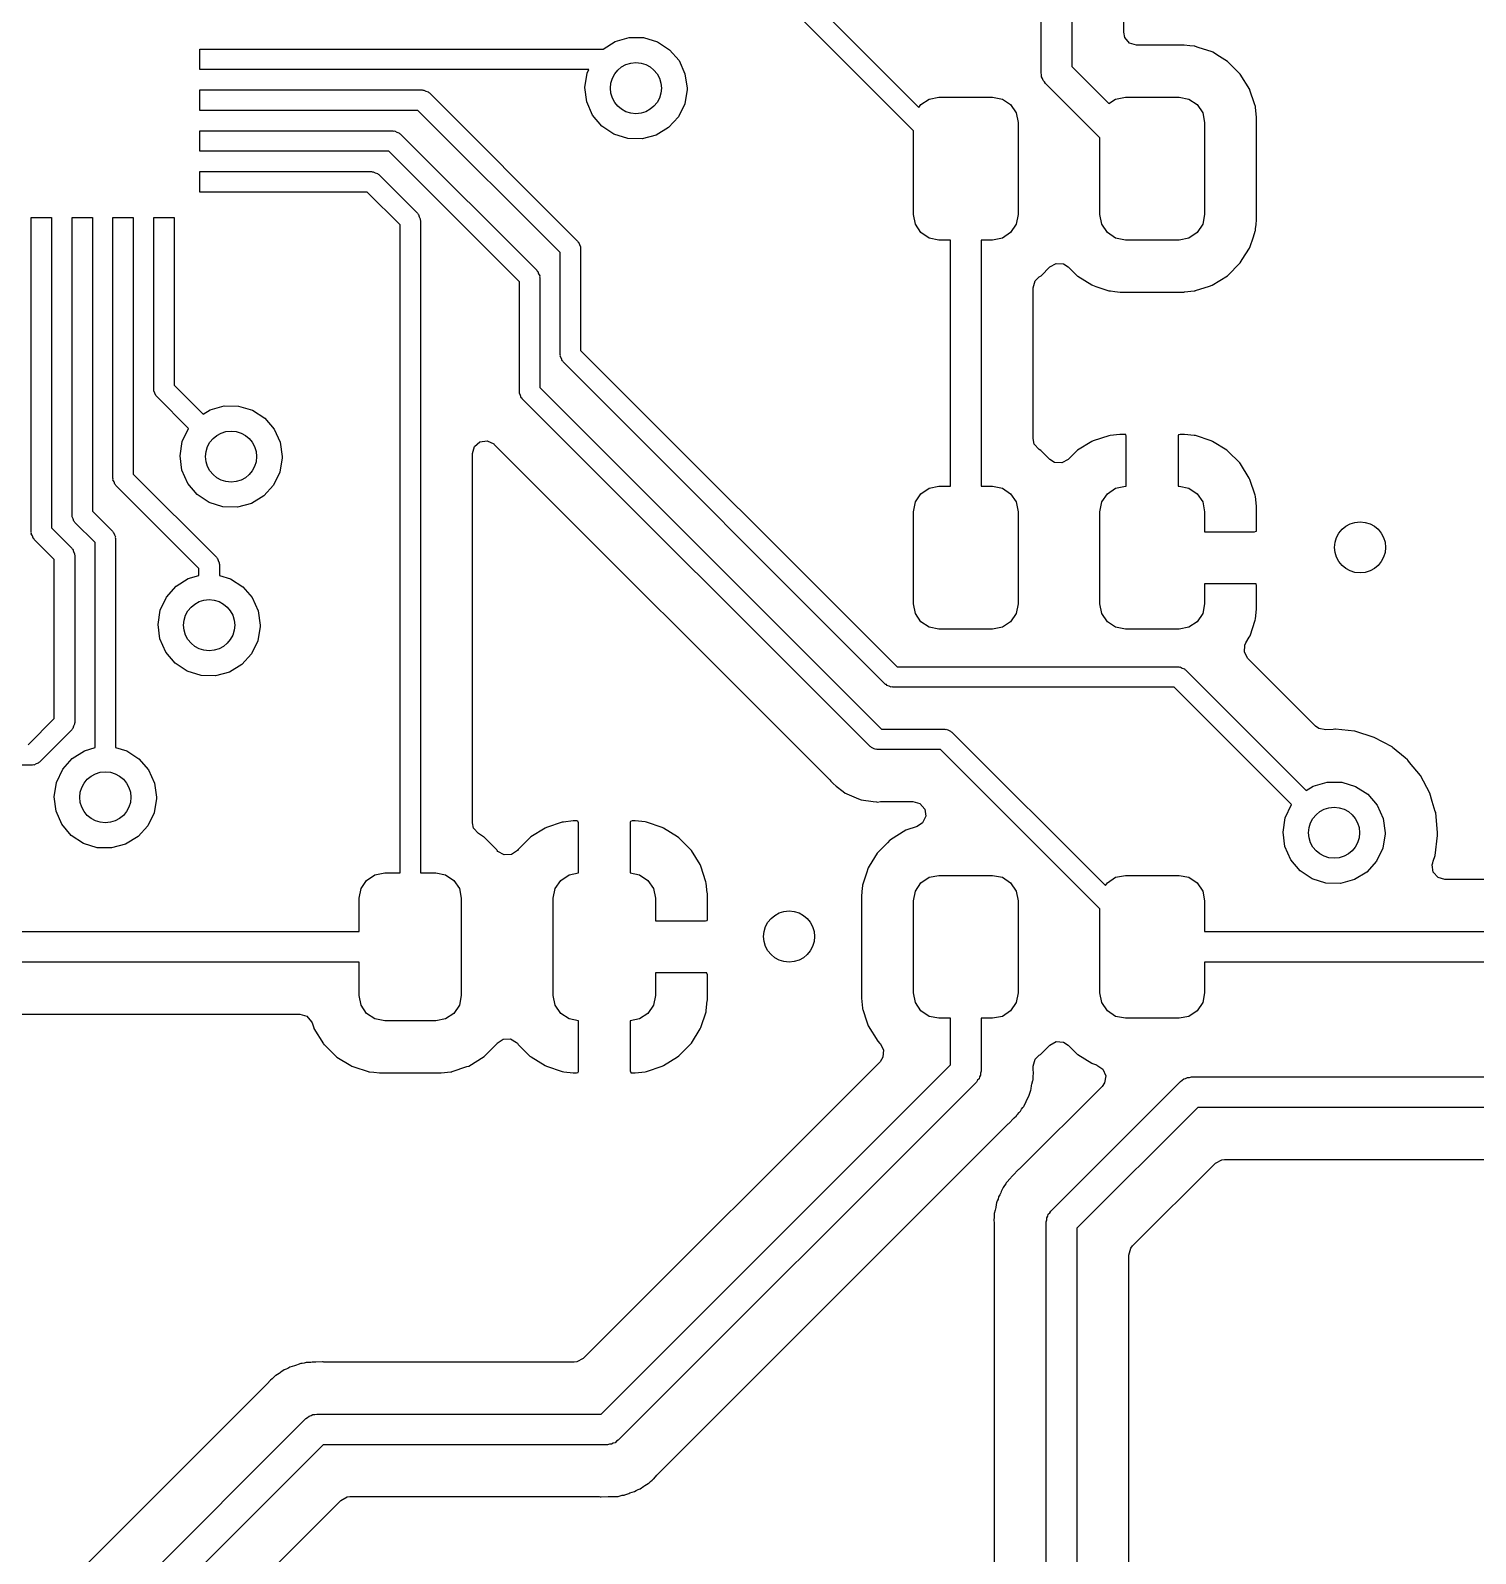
# Model space of a CAD drawing. Extents: x 87 to 209, y -135 to -60.
# Drawn here: x 165.8 to 179.95, y -109.02 to -94.11 of the extents above; entities that cross this region are included whole.
import ezdxf

# ---------------------------------------------------------------- set-up
doc = ezdxf.new("R2010")
doc.units = 0
doc.layers.add('BLACK', color=7, linetype='CONTINUOUS')

msp = doc.modelspace()

# ---------------------------------------------------------------- linework, layer by layer
at = {"layer": 'BLACK', "linetype": 'CONTINUOUS'}
for p, q in [((175.694, -94.5205), (175.694, -90.4038)), ((175.994, -90.4659), (175.994, -94.4584)), ((172.247, -92.607), (174.499, -94.8592)), ((174.445, -95.0873), (172.135, -92.7777)), ((176.503, -94.1239), (176.503, -92.9249)), ((171.408, -94.2884), (171.525, -94.2146)), ((171.525, -94.2146), (171.662, -94.1756)), ((171.662, -94.1756), (171.803, -94.1765)), ((171.803, -94.1765), (171.939, -94.2171)), ((171.939, -94.2171), (172.058, -94.2942)), ((176.514, -94.1762), (176.503, -94.1239)), ((176.561, -94.2299), (176.514, -94.1762)), ((176.629, -94.2499), (176.561, -94.2299)), ((167.46, -94.2884), (171.408, -94.2884)), ((167.46, -94.4884), (167.46, -94.2884)), ((172.058, -94.2942), (172.151, -94.4016)), ((177.095, -94.2499), (176.629, -94.2499)), ((177.15, -94.2555), (177.095, -94.2499)), ((177.193, -94.2599), (177.15, -94.2555)), ((177.199, -94.2606), (177.193, -94.2599)), ((177.193, -94.2599), (177.193, -94.2599)), ((177.206, -94.2628), (177.199, -94.2606)), ((177.233, -94.2719), (177.206, -94.2628)), ((177.206, -94.2628), (177.206, -94.2628)), ((177.367, -94.3163), (177.233, -94.2719)), ((177.374, -94.3201), (177.367, -94.3163)), ((177.441, -94.3614), (177.374, -94.3201)), ((177.374, -94.3201), (177.374, -94.3201)), ((177.518, -94.4091), (177.441, -94.3614)), ((171.268, -94.4884), (167.46, -94.4884)), ((171.229, -94.6649), (171.251, -94.5248)), ((171.251, -94.5248), (171.268, -94.4884)), ((172.151, -94.4016), (172.209, -94.5307)), ((172.209, -94.5307), (172.229, -94.671)), ((175.699, -94.5396), (175.694, -94.5205)), ((175.699, -94.5593), (175.699, -94.5396)), ((175.994, -94.4584), (176.358, -94.8218)), ((177.643, -94.5341), (177.518, -94.4091)), ((177.736, -94.6845), (177.643, -94.5341)), ((167.46, -94.6884), (169.637, -94.6884)), ((167.46, -94.8884), (167.46, -94.6884)), ((169.637, -94.6884), (169.645, -94.6909)), ((169.645, -94.6909), (169.653, -94.6896)), ((169.653, -94.6896), (169.674, -94.7003)), ((171.248, -94.8055), (171.229, -94.6649)), ((172.229, -94.6832), (172.206, -94.823)), ((172.229, -94.671), (172.229, -94.6832)), ((175.709, -94.5764), (175.699, -94.5593)), ((175.714, -94.5955), (175.709, -94.5764)), ((175.728, -94.6095), (175.714, -94.5955)), ((175.738, -94.6266), (175.728, -94.6095)), ((176.27, -95.158), (175.738, -94.6266)), ((177.738, -94.6914), (177.736, -94.6845)), ((169.674, -94.7003), (169.696, -94.7075)), ((169.696, -94.7075), (169.701, -94.714)), ((169.701, -94.714), (169.708, -94.7177)), ((169.708, -94.7177), (171.158, -96.1682)), ((171.305, -94.9352), (171.248, -94.8055)), ((172.206, -94.823), (172.144, -94.9506)), ((174.499, -94.8592), (174.518, -94.8316)), ((174.518, -94.8316), (174.599, -94.7774)), ((174.599, -94.7774), (174.695, -94.7584)), ((174.695, -94.7584), (175.22, -94.7584)), ((175.22, -94.7584), (175.315, -94.7774)), ((175.315, -94.7774), (175.396, -94.8316)), ((175.396, -94.8316), (175.451, -94.9127)), ((176.358, -94.8218), (176.424, -94.7774)), ((176.424, -94.7774), (176.52, -94.7584)), ((176.52, -94.7584), (177.045, -94.7584)), ((177.045, -94.7584), (177.14, -94.7774)), ((177.14, -94.7774), (177.221, -94.8316)), ((177.221, -94.8316), (177.276, -94.9127)), ((177.783, -94.8256), (177.738, -94.6914)), ((177.792, -94.8522), (177.783, -94.8256)), ((169.596, -94.8884), (167.46, -94.8884)), ((170.988, -96.2803), (169.596, -94.8884)), ((171.396, -95.0437), (171.305, -94.9352)), ((172.144, -94.9506), (172.049, -95.0557)), ((175.451, -94.9127), (175.47, -95.0084)), ((177.276, -94.9127), (177.295, -95.0084)), ((177.793, -94.8591), (177.792, -94.8522)), ((177.803, -94.9547), (177.793, -94.8591)), ((177.793, -94.8591), (177.793, -94.8591)), ((177.803, -94.958), (177.803, -94.9547)), ((177.803, -95.9588), (177.803, -94.958)), ((167.46, -95.0884), (169.351, -95.0884)), ((167.46, -95.2884), (167.46, -95.0884)), ((169.351, -95.0884), (169.359, -95.0909)), ((169.359, -95.0909), (169.367, -95.0896)), ((169.367, -95.0896), (169.388, -95.1003)), ((169.388, -95.1003), (169.41, -95.1075)), ((169.41, -95.1075), (169.415, -95.114)), ((169.415, -95.114), (169.422, -95.1177)), ((169.422, -95.1177), (170.759, -96.4545)), ((171.514, -95.1223), (171.396, -95.0437)), ((171.649, -95.1646), (171.514, -95.1223)), ((171.928, -95.1299), (171.791, -95.1672)), ((172.049, -95.0557), (171.928, -95.1299)), ((174.445, -95.9084), (174.445, -95.0873)), ((175.47, -95.0084), (175.47, -95.9084)), ((177.295, -95.0084), (177.295, -95.9084)), ((171.791, -95.1672), (171.649, -95.1646)), ((176.27, -95.9084), (176.27, -95.158)), ((169.31, -95.2884), (167.46, -95.2884)), ((170.588, -96.5666), (169.31, -95.2884)), ((167.46, -95.4884), (169.142, -95.4884)), ((167.46, -95.6884), (167.46, -95.4884)), ((169.142, -95.4884), (169.149, -95.4909)), ((169.149, -95.4909), (169.157, -95.4896)), ((169.157, -95.4896), (169.178, -95.5003)), ((169.178, -95.5003), (169.2, -95.5075)), ((169.2, -95.5075), (169.205, -95.514)), ((169.205, -95.514), (169.212, -95.5177)), ((169.212, -95.5177), (169.59, -95.8957)), ((169.1, -95.6884), (167.46, -95.6884)), ((169.42, -96.0078), (169.1, -95.6884)), ((165.81, -98.7634), (165.81, -95.9384)), ((165.81, -95.9384), (166.01, -95.9384)), ((166.01, -95.9384), (166.01, -98.7624)), ((166.21, -98.8524), (166.21, -95.9384)), ((166.21, -95.9384), (166.41, -95.9384)), ((166.41, -95.9384), (166.41, -98.811)), ((166.61, -98.4904), (166.61, -95.9384)), ((166.61, -95.9384), (166.81, -95.9384)), ((166.81, -95.9384), (166.81, -98.449)), ((167.01, -97.6204), (167.01, -95.9384)), ((167.01, -95.9384), (167.21, -95.9384)), ((167.21, -95.9384), (167.21, -97.579)), ((169.42, -102.353), (169.42, -96.0078)), ((169.59, -95.8957), (169.594, -95.9029)), ((169.594, -95.9029), (169.601, -95.9076)), ((169.601, -95.9076), (169.608, -95.9299)), ((169.608, -95.9299), (169.618, -95.9508)), ((169.618, -95.9508), (169.617, -95.9587)), ((169.617, -95.9587), (169.62, -95.9664)), ((169.62, -95.9664), (169.62, -102.353)), ((174.464, -96.0041), (174.445, -95.9084)), ((174.518, -96.0852), (174.464, -96.0041)), ((175.451, -96.0041), (175.396, -96.0852)), ((175.47, -95.9084), (175.451, -96.0041)), ((176.289, -96.0041), (176.27, -95.9084)), ((176.343, -96.0852), (176.289, -96.0041)), ((177.276, -96.0041), (177.221, -96.0852)), ((177.295, -95.9084), (177.276, -96.0041)), ((177.794, -96.0486), (177.798, -96.0051)), ((177.798, -96.0051), (177.803, -95.9588)), ((171.158, -96.1682), (171.162, -96.1754)), ((171.162, -96.1754), (171.168, -96.1801)), ((171.168, -96.1801), (171.176, -96.2024)), ((174.599, -96.1394), (174.518, -96.0852)), ((174.695, -96.1584), (174.599, -96.1394)), ((174.807, -96.1584), (174.695, -96.1584)), ((174.807, -98.5684), (174.807, -96.1584)), ((175.22, -96.1584), (175.107, -96.1584)), ((175.107, -96.1584), (175.107, -98.5684)), ((175.315, -96.1394), (175.22, -96.1584)), ((175.396, -96.0852), (175.315, -96.1394)), ((176.424, -96.1394), (176.343, -96.0852)), ((176.52, -96.1584), (176.424, -96.1394)), ((177.045, -96.1584), (176.52, -96.1584)), ((177.14, -96.1394), (177.045, -96.1584)), ((177.221, -96.0852), (177.14, -96.1394)), ((177.737, -96.2311), (177.772, -96.1259)), ((177.772, -96.1259), (177.79, -96.0698)), ((177.79, -96.0698), (177.792, -96.0633)), ((177.79, -96.0698), (177.79, -96.0698)), ((177.792, -96.0633), (177.794, -96.0486)), ((170.988, -97.2803), (170.988, -96.2803)), ((171.176, -96.2024), (171.186, -96.2233)), ((171.186, -96.2233), (171.185, -96.2312)), ((171.185, -96.2312), (171.188, -96.2389)), ((171.188, -96.2389), (171.188, -97.2389)), ((177.663, -96.3499), (177.733, -96.2374)), ((177.733, -96.2374), (177.737, -96.2311)), ((177.733, -96.2374), (177.733, -96.2374)), ((170.759, -96.4545), (170.762, -96.4617)), ((170.762, -96.4617), (170.769, -96.4664)), ((170.769, -96.4664), (170.776, -96.4887)), ((175.694, -96.5069), (175.78, -96.4203)), ((175.78, -96.4203), (175.843, -96.3862)), ((175.843, -96.3862), (175.913, -96.3912)), ((175.913, -96.3912), (175.959, -96.4201)), ((175.959, -96.4201), (176.046, -96.5077)), ((177.519, -96.5069), (177.644, -96.3817)), ((177.644, -96.3817), (177.663, -96.3499)), ((170.588, -97.6428), (170.588, -96.5666)), ((170.776, -96.4887), (170.787, -96.5096)), ((170.787, -96.5096), (170.786, -96.5175)), ((170.786, -96.5175), (170.788, -96.5252)), ((170.788, -96.5252), (170.788, -97.6014)), ((175.616, -96.6256), (175.636, -96.5574)), ((175.616, -98.1011), (175.616, -96.6256)), ((175.636, -96.5574), (175.675, -96.5184)), ((175.675, -96.5184), (175.688, -96.5107)), ((175.688, -96.5107), (175.694, -96.5069)), ((175.688, -96.5107), (175.688, -96.5107)), ((176.046, -96.5077), (176.053, -96.5115)), ((176.053, -96.5115), (176.053, -96.5115)), ((176.053, -96.5115), (176.191, -96.5966)), ((176.191, -96.5966), (176.197, -96.6005)), ((176.197, -96.6005), (176.231, -96.6119)), ((176.231, -96.6119), (176.358, -96.654)), ((177.207, -96.6537), (177.343, -96.6083)), ((177.343, -96.6083), (177.369, -96.5999)), ((177.369, -96.5999), (177.519, -96.5069)), ((176.358, -96.654), (176.358, -96.654)), ((176.358, -96.654), (176.365, -96.6562)), ((176.365, -96.6562), (176.372, -96.6569)), ((176.372, -96.6569), (176.372, -96.6569)), ((176.372, -96.6569), (176.415, -96.6613)), ((176.415, -96.6613), (176.469, -96.6669)), ((176.469, -96.6669), (177.095, -96.6669)), ((177.095, -96.6669), (177.098, -96.6666)), ((177.098, -96.6666), (177.194, -96.6566)), ((177.098, -96.6666), (177.098, -96.6666)), ((177.194, -96.6566), (177.201, -96.6559)), ((177.194, -96.6566), (177.194, -96.6566)), ((177.201, -96.6559), (177.207, -96.6537)), ((177.207, -96.6537), (177.207, -96.6537)), ((170.99, -97.288), (170.988, -97.2803)), ((170.989, -97.296), (170.99, -97.288)), ((170.999, -97.3168), (170.989, -97.296)), ((171.007, -97.3391), (170.999, -97.3168)), ((171.013, -97.3438), (171.007, -97.3391)), ((171.017, -97.351), (171.013, -97.3438)), ((174.173, -100.508), (171.017, -97.351)), ((171.188, -97.2389), (174.285, -100.337)), ((167.012, -97.6281), (167.01, -97.6204)), ((167.011, -97.636), (167.012, -97.6281)), ((167.021, -97.6569), (167.011, -97.636)), ((167.029, -97.6792), (167.021, -97.6569)), ((167.21, -97.579), (167.495, -97.8643)), ((170.59, -97.6505), (170.588, -97.6428)), ((170.589, -97.6584), (170.59, -97.6505)), ((170.6, -97.6793), (170.589, -97.6584)), ((170.788, -97.6014), (174.133, -100.946)), ((167.035, -97.6839), (167.029, -97.6792)), ((167.039, -97.6911), (167.035, -97.6839)), ((167.35, -98.0022), (167.039, -97.6911)), ((167.495, -97.8643), (167.563, -97.8214)), ((167.563, -97.8214), (167.699, -97.7824)), ((167.699, -97.7824), (167.841, -97.7833)), ((167.841, -97.7833), (167.977, -97.8239)), ((170.607, -97.7016), (170.6, -97.6793)), ((170.614, -97.7063), (170.607, -97.7016)), ((170.617, -97.7135), (170.614, -97.7063)), ((174.021, -101.117), (170.617, -97.7135)), ((167.977, -97.8239), (168.096, -97.901)), ((168.096, -97.901), (168.188, -98.0084)), ((167.289, -98.1316), (167.349, -98.0033)), ((167.349, -98.0033), (167.35, -98.0022)), ((168.188, -98.0084), (168.247, -98.1375)), ((175.628, -98.1556), (175.616, -98.1011)), ((176.357, -98.0735), (176.203, -98.125)), ((176.37, -98.0707), (176.357, -98.0735)), ((176.466, -98.0607), (176.37, -98.0707)), ((176.473, -98.0604), (176.466, -98.0607)), ((176.515, -98.0604), (176.473, -98.0604)), ((176.522, -98.0621), (176.515, -98.0604)), ((176.524, -98.0633), (176.522, -98.0621)), ((176.528, -98.0785), (176.524, -98.0633)), ((176.528, -98.5684), (176.528, -98.0785)), ((177.038, -98.0663), (177.036, -98.0739)), ((177.036, -98.0739), (177.036, -98.5684)), ((177.039, -98.0649), (177.038, -98.0663)), ((177.054, -98.0604), (177.039, -98.0649)), ((177.092, -98.0604), (177.054, -98.0604)), ((177.098, -98.0607), (177.092, -98.0604)), ((177.193, -98.0704), (177.098, -98.0607)), ((177.206, -98.0733), (177.193, -98.0704)), ((177.36, -98.1244), (177.206, -98.0733)), ((167.267, -98.2717), (167.289, -98.1316)), ((168.247, -98.1375), (168.267, -98.2778)), ((170.128, -98.2476), (170.148, -98.1795)), ((170.128, -101.863), (170.128, -98.2476)), ((170.148, -98.1795), (170.202, -98.133)), ((170.202, -98.133), (170.272, -98.1229)), ((170.272, -98.1229), (170.337, -98.1524)), ((170.337, -98.1524), (170.343, -98.1585)), ((170.343, -98.1585), (173.627, -101.443)), ((175.675, -98.2084), (175.628, -98.1556)), ((175.693, -98.2191), (175.675, -98.2084)), ((175.698, -98.2243), (175.693, -98.2191)), ((175.781, -98.307), (175.698, -98.2243)), ((175.698, -98.2243), (175.698, -98.2243)), ((176.04, -98.2255), (175.959, -98.3069)), ((176.052, -98.2165), (176.04, -98.2255)), ((176.19, -98.1312), (176.052, -98.2165)), ((176.203, -98.125), (176.19, -98.1312)), ((177.373, -98.1306), (177.36, -98.1244)), ((177.511, -98.2156), (177.373, -98.1306)), ((177.523, -98.2247), (177.511, -98.2156)), ((177.638, -98.3392), (177.523, -98.2247)), ((167.285, -98.4123), (167.267, -98.2717)), ((167.343, -98.542), (167.285, -98.4123)), ((168.267, -98.29), (168.243, -98.4298)), ((168.267, -98.2778), (168.267, -98.29)), ((175.826, -98.3359), (175.781, -98.307)), ((175.897, -98.3409), (175.826, -98.3359)), ((175.959, -98.3069), (175.897, -98.3409)), ((177.647, -98.3506), (177.638, -98.3392)), ((177.732, -98.4884), (177.647, -98.3506)), ((166.612, -98.4981), (166.61, -98.4904)), ((166.611, -98.506), (166.612, -98.4981)), ((166.621, -98.5269), (166.611, -98.506)), ((166.629, -98.5492), (166.621, -98.5269)), ((166.635, -98.5539), (166.629, -98.5492)), ((166.639, -98.5611), (166.635, -98.5539)), ((167.452, -99.3747), (166.639, -98.5611)), ((166.81, -98.449), (167.623, -99.2626)), ((167.434, -98.6505), (167.343, -98.542)), ((168.182, -98.5574), (168.086, -98.6625)), ((168.243, -98.4298), (168.182, -98.5574)), ((177.738, -98.5016), (177.732, -98.4884)), ((177.789, -98.6558), (177.738, -98.5016)), ((167.552, -98.7291), (167.434, -98.6505)), ((168.086, -98.6625), (167.966, -98.7367)), ((174.464, -98.7227), (174.518, -98.6416)), ((174.518, -98.6416), (174.599, -98.5874)), ((174.599, -98.5874), (174.695, -98.5684)), ((174.695, -98.5684), (174.807, -98.5684)), ((175.107, -98.5684), (175.22, -98.5684)), ((175.22, -98.5684), (175.315, -98.5874)), ((175.315, -98.5874), (175.396, -98.6416)), ((175.396, -98.6416), (175.451, -98.7227)), ((176.289, -98.7227), (176.343, -98.6416)), ((176.343, -98.6416), (176.424, -98.5874)), ((176.424, -98.5874), (176.52, -98.5684)), ((176.52, -98.5684), (176.528, -98.5684)), ((177.036, -98.5684), (177.045, -98.5684)), ((177.045, -98.5684), (177.14, -98.5874)), ((177.14, -98.5874), (177.221, -98.6416)), ((177.221, -98.6416), (177.276, -98.7227)), ((177.792, -98.6692), (177.789, -98.6558)), ((177.802, -98.7648), (177.792, -98.6692)), ((165.81, -98.7649), (165.81, -98.7634)), ((165.81, -99.0179), (165.81, -98.7649)), ((166.01, -98.7624), (166.01, -98.7639)), ((166.01, -98.7639), (166.01, -98.9765)), ((166.212, -98.8601), (166.21, -98.8524)), ((166.211, -98.868), (166.212, -98.8601)), ((166.41, -98.811), (166.607, -99.0086)), ((167.687, -98.7714), (167.552, -98.7291)), ((167.829, -98.774), (167.687, -98.7714)), ((167.966, -98.7367), (167.829, -98.774)), ((174.445, -98.8184), (174.464, -98.7227)), ((174.445, -99.7184), (174.445, -98.8184)), ((175.451, -98.7227), (175.47, -98.8184)), ((175.47, -98.8184), (175.47, -99.7184)), ((176.27, -98.8184), (176.289, -98.7227)), ((176.27, -99.7184), (176.27, -98.8184)), ((177.276, -98.7227), (177.295, -98.8184)), ((177.295, -98.8184), (177.295, -99.0144)), ((177.803, -98.7713), (177.802, -98.7648)), ((177.803, -99.0009), (177.803, -98.7713)), ((166.01, -98.9765), (166.208, -99.1741)), ((166.221, -98.8889), (166.211, -98.868)), ((166.229, -98.9112), (166.221, -98.8889)), ((166.235, -98.9159), (166.229, -98.9112)), ((166.239, -98.9231), (166.235, -98.9159)), ((166.436, -99.1207), (166.239, -98.9231)), ((166.607, -99.0086), (166.611, -99.0158)), ((177.295, -99.0144), (177.784, -99.0144)), ((177.784, -99.0144), (177.8, -99.0099)), ((177.8, -99.0099), (177.801, -99.0085)), ((177.801, -99.0085), (177.803, -99.0009)), ((165.813, -99.0256), (165.81, -99.0179)), ((165.811, -99.0335), (165.813, -99.0256)), ((165.822, -99.0544), (165.811, -99.0335)), ((165.829, -99.0767), (165.822, -99.0544)), ((165.836, -99.0814), (165.829, -99.0767)), ((165.839, -99.0886), (165.836, -99.0814)), ((166.037, -99.2862), (165.839, -99.0886)), ((166.436, -101.128), (166.436, -99.1207)), ((166.611, -99.0158), (166.617, -99.0205)), ((166.617, -99.0205), (166.625, -99.0428)), ((166.625, -99.0428), (166.635, -99.0637)), ((166.635, -99.0637), (166.634, -99.0716)), ((166.634, -99.0716), (166.636, -99.0793)), ((166.636, -99.0793), (166.636, -101.127)), ((166.037, -100.842), (166.037, -99.2862)), ((166.208, -99.1741), (166.211, -99.1813)), ((166.211, -99.1813), (166.218, -99.186)), ((166.218, -99.186), (166.225, -99.2083)), ((166.225, -99.2083), (166.236, -99.2291)), ((166.236, -99.2291), (166.234, -99.2371)), ((166.234, -99.2371), (166.237, -99.2448)), ((166.237, -99.2448), (166.237, -100.883)), ((167.623, -99.2626), (167.627, -99.2698)), ((167.627, -99.2698), (167.633, -99.2745)), ((167.633, -99.2745), (167.641, -99.2968)), ((167.641, -99.2968), (167.651, -99.3177)), ((167.348, -99.4724), (167.452, -99.4426)), ((167.452, -99.4426), (167.452, -99.3747)), ((167.651, -99.3177), (167.65, -99.3256)), ((167.65, -99.3256), (167.653, -99.3333)), ((167.653, -99.3333), (167.653, -99.4421)), ((167.653, -99.4421), (167.762, -99.4749)), ((167.135, -99.6543), (167.228, -99.548)), ((167.228, -99.548), (167.348, -99.4724)), ((167.762, -99.4749), (167.881, -99.552)), ((167.881, -99.552), (167.974, -99.6594)), ((177.789, -99.5224), (177.295, -99.5224)), ((177.295, -99.5224), (177.295, -99.7184)), ((177.797, -99.5241), (177.789, -99.5224)), ((177.798, -99.5253), (177.797, -99.5241)), ((177.803, -99.5405), (177.798, -99.5253)), ((177.803, -99.7655), (177.803, -99.5405)), ((167.074, -99.7826), (167.135, -99.6543)), ((167.974, -99.6594), (168.032, -99.7885)), ((174.464, -99.8141), (174.445, -99.7184)), ((175.47, -99.7184), (175.451, -99.8141)), ((176.289, -99.8141), (176.27, -99.7184)), ((177.295, -99.7184), (177.276, -99.8141)), ((167.053, -99.9227), (167.074, -99.7826)), ((168.032, -99.7885), (168.052, -99.9288)), ((174.518, -99.8952), (174.464, -99.8141)), ((174.599, -99.9494), (174.518, -99.8952)), ((175.396, -99.8952), (175.315, -99.9494)), ((175.451, -99.8141), (175.396, -99.8952)), ((176.343, -99.8952), (176.289, -99.8141)), ((176.424, -99.9494), (176.343, -99.8952)), ((177.221, -99.8952), (177.14, -99.9494)), ((177.276, -99.8141), (177.221, -99.8952)), ((177.739, -100.034), (177.79, -99.8797)), ((177.79, -99.8797), (177.793, -99.8663)), ((177.793, -99.8663), (177.802, -99.772)), ((177.802, -99.772), (177.803, -99.7655)), ((167.071, -100.063), (167.053, -99.9227)), ((168.052, -99.941), (168.029, -100.081)), ((168.052, -99.9288), (168.052, -99.941)), ((174.695, -99.9684), (174.599, -99.9494)), ((175.22, -99.9684), (174.695, -99.9684)), ((175.315, -99.9494), (175.22, -99.9684)), ((176.52, -99.9684), (176.424, -99.9494)), ((177.045, -99.9684), (176.52, -99.9684)), ((177.14, -99.9494), (177.045, -99.9684)), ((177.699, -100.101), (177.732, -100.047)), ((177.732, -100.047), (177.739, -100.034)), ((167.128, -100.193), (167.071, -100.063)), ((167.219, -100.302), (167.128, -100.193)), ((168.029, -100.081), (167.967, -100.208)), ((177.684, -100.194), (177.689, -100.123)), ((177.718, -100.256), (177.684, -100.194)), ((177.689, -100.123), (177.699, -100.101)), ((167.337, -100.38), (167.219, -100.302)), ((167.872, -100.313), (167.751, -100.388)), ((167.967, -100.208), (167.872, -100.313)), ((174.285, -100.337), (177.038, -100.337)), ((177.038, -100.337), (177.046, -100.339)), ((177.046, -100.339), (177.054, -100.338)), ((177.054, -100.338), (177.075, -100.349)), ((177.075, -100.349), (177.097, -100.356)), ((177.097, -100.356), (177.102, -100.362)), ((178.381, -100.919), (177.718, -100.256)), ((167.473, -100.422), (167.337, -100.38)), ((167.614, -100.425), (167.473, -100.422)), ((167.751, -100.388), (167.614, -100.425)), ((177.102, -100.362), (177.109, -100.366)), ((177.109, -100.366), (178.29, -101.547)), ((174.18, -100.511), (174.173, -100.508)), ((174.185, -100.518), (174.18, -100.511)), ((174.207, -100.525), (174.185, -100.518)), ((174.228, -100.536), (174.207, -100.525)), ((174.236, -100.534), (174.228, -100.536)), ((174.244, -100.537), (174.236, -100.534)), ((176.997, -100.537), (174.244, -100.537)), ((178.145, -101.685), (176.997, -100.537)), ((165.78, -101.099), (166.037, -100.842)), ((166.211, -100.946), (166.208, -100.954)), ((166.218, -100.942), (166.211, -100.946)), ((166.225, -100.919), (166.218, -100.942)), ((166.236, -100.899), (166.225, -100.919)), ((166.237, -100.883), (166.234, -100.891)), ((166.234, -100.891), (166.236, -100.899)), ((174.133, -100.946), (174.75, -100.946)), ((174.75, -100.946), (174.758, -100.949)), ((174.758, -100.949), (174.766, -100.948)), ((174.766, -100.948), (174.787, -100.958)), ((178.412, -100.942), (178.381, -100.919)), ((178.481, -100.955), (178.412, -100.942)), ((178.554, -100.949), (178.481, -100.955)), ((178.569, -100.947), (178.554, -100.949)), ((178.575, -100.948), (178.569, -100.947)), ((178.76, -100.967), (178.575, -100.948)), ((178.575, -100.948), (178.575, -100.948)), ((166.208, -100.954), (165.892, -101.27)), ((174.787, -100.958), (174.809, -100.965)), ((174.809, -100.965), (174.814, -100.972)), ((174.814, -100.972), (174.821, -100.976)), ((174.821, -100.976), (176.324, -102.479)), ((178.766, -100.968), (178.76, -100.967)), ((178.76, -100.967), (178.76, -100.967)), ((178.955, -101.027), (178.766, -100.968)), ((179.129, -101.121), (178.955, -101.027)), ((166.119, -101.34), (166.212, -101.233)), ((166.212, -101.233), (166.332, -101.158)), ((166.332, -101.158), (166.436, -101.128)), ((166.636, -101.127), (166.746, -101.16)), ((166.746, -101.16), (166.865, -101.237)), ((166.865, -101.237), (166.958, -101.345)), ((174.028, -101.121), (174.021, -101.117)), ((174.033, -101.127), (174.028, -101.121)), ((174.055, -101.135), (174.033, -101.127)), ((174.076, -101.145), (174.055, -101.135)), ((174.084, -101.144), (174.076, -101.145)), ((174.092, -101.146), (174.084, -101.144)), ((174.709, -101.146), (174.092, -101.146)), ((176.27, -102.707), (174.709, -101.146)), ((179.133, -101.125), (179.129, -101.121)), ((179.258, -101.228), (179.133, -101.125)), ((179.133, -101.125), (179.133, -101.125)), ((179.281, -101.247), (179.258, -101.228)), ((179.285, -101.252), (179.281, -101.247)), ((165.821, -101.299), (164.823, -101.299)), ((165.829, -101.296), (165.821, -101.299)), ((165.837, -101.298), (165.829, -101.296)), ((165.858, -101.287), (165.837, -101.298)), ((165.88, -101.28), (165.858, -101.287)), ((165.885, -101.273), (165.88, -101.28)), ((165.892, -101.27), (165.885, -101.273)), ((166.058, -101.468), (166.119, -101.34)), ((166.958, -101.345), (167.016, -101.474)), ((179.301, -101.272), (179.285, -101.252)), ((179.285, -101.252), (179.285, -101.252)), ((179.406, -101.4), (179.301, -101.272)), ((179.499, -101.575), (179.406, -101.4)), ((166.037, -101.608), (166.058, -101.468)), ((167.016, -101.474), (167.036, -101.614)), ((173.627, -101.443), (173.638, -101.455)), ((173.638, -101.455), (173.658, -101.48)), ((173.658, -101.48), (173.69, -101.505)), ((173.69, -101.505), (173.69, -101.505)), ((173.69, -101.505), (173.757, -101.557)), ((178.29, -101.547), (178.358, -101.504)), ((178.358, -101.504), (178.494, -101.465)), ((178.494, -101.465), (178.636, -101.466)), ((178.636, -101.466), (178.772, -101.507)), ((178.772, -101.507), (178.891, -101.584)), ((166.055, -101.749), (166.037, -101.608)), ((167.036, -101.626), (167.013, -101.766)), ((167.036, -101.614), (167.036, -101.626)), ((173.757, -101.557), (173.777, -101.572)), ((173.777, -101.572), (173.785, -101.578)), ((173.785, -101.578), (173.792, -101.581)), ((173.792, -101.581), (173.792, -101.581)), ((173.792, -101.581), (173.907, -101.628)), ((173.907, -101.628), (173.933, -101.639)), ((173.933, -101.639), (174.052, -101.655)), ((174.052, -101.655), (174.052, -101.655)), ((174.052, -101.655), (174.052, -101.655)), ((174.052, -101.655), (174.083, -101.659)), ((174.083, -101.659), (174.092, -101.66)), ((174.092, -101.66), (174.123, -101.656)), ((174.123, -101.656), (174.14, -101.655)), ((174.14, -101.655), (174.44, -101.655)), ((174.44, -101.655), (174.508, -101.675)), ((174.508, -101.675), (174.555, -101.729)), ((178.084, -101.815), (178.144, -101.686)), ((178.144, -101.686), (178.145, -101.685)), ((178.891, -101.584), (178.983, -101.691)), ((178.983, -101.691), (179.042, -101.82)), ((179.523, -101.656), (179.499, -101.575)), ((179.552, -101.752), (179.523, -101.656)), ((166.112, -101.878), (166.055, -101.749)), ((167.013, -101.766), (166.951, -101.894)), ((171.116, -101.846), (171.02, -101.856)), ((171.123, -101.845), (171.116, -101.846)), ((171.152, -101.845), (171.123, -101.845)), ((171.16, -101.847), (171.152, -101.845)), ((171.161, -101.848), (171.16, -101.847)), ((171.692, -101.845), (171.676, -101.85)), ((171.717, -101.845), (171.692, -101.845)), ((171.723, -101.846), (171.717, -101.845)), ((171.818, -101.855), (171.723, -101.846)), ((174.565, -101.799), (174.535, -101.863)), ((174.555, -101.729), (174.565, -101.799)), ((178.062, -101.955), (178.084, -101.815)), ((179.042, -101.82), (179.062, -101.961)), ((179.556, -101.764), (179.552, -101.752)), ((179.575, -101.961), (179.556, -101.764)), ((166.203, -101.987), (166.112, -101.878)), ((166.321, -102.065), (166.203, -101.987)), ((166.951, -101.894), (166.856, -101.999)), ((170.14, -101.917), (170.128, -101.863)), ((170.188, -101.97), (170.14, -101.917)), ((170.237, -102), (170.188, -101.97)), ((170.84, -101.916), (170.702, -102.001)), ((170.853, -101.91), (170.84, -101.916)), ((171.007, -101.859), (170.853, -101.91)), ((171.02, -101.856), (171.007, -101.859)), ((171.166, -101.864), (171.161, -101.848)), ((171.166, -102.354), (171.166, -101.864)), ((171.675, -101.851), (171.674, -101.859)), ((171.674, -101.859), (171.674, -102.354)), ((171.676, -101.85), (171.675, -101.851)), ((171.831, -101.858), (171.818, -101.855)), ((171.985, -101.909), (171.831, -101.858)), ((171.998, -101.916), (171.985, -101.909)), ((172.136, -102.001), (171.998, -101.916)), ((174.371, -101.937), (174.22, -102.03)), ((174.48, -101.9), (174.371, -101.937)), ((174.535, -101.863), (174.48, -101.9)), ((178.08, -102.095), (178.062, -101.955)), ((179.062, -101.973), (179.038, -102.113)), ((179.062, -101.961), (179.062, -101.973)), ((179.55, -102.185), (179.575, -101.989)), ((179.575, -101.989), (179.575, -101.961)), ((166.457, -102.108), (166.321, -102.065)), ((166.598, -102.11), (166.457, -102.108)), ((166.735, -102.073), (166.598, -102.11)), ((166.856, -101.999), (166.735, -102.073)), ((170.243, -102.004), (170.237, -102)), ((170.237, -102), (170.237, -102)), ((170.368, -102.129), (170.243, -102.004)), ((170.372, -102.135), (170.368, -102.129)), ((170.379, -102.143), (170.372, -102.135)), ((170.44, -102.178), (170.379, -102.143)), ((170.569, -102.134), (170.511, -102.175)), ((170.576, -102.125), (170.569, -102.134)), ((170.69, -102.01), (170.576, -102.125)), ((170.702, -102.001), (170.69, -102.01)), ((172.148, -102.01), (172.136, -102.001)), ((172.263, -102.124), (172.148, -102.01)), ((172.272, -102.136), (172.263, -102.124)), ((172.357, -102.273), (172.272, -102.136)), ((174.191, -102.059), (174.095, -102.155)), ((174.215, -102.035), (174.191, -102.059)), ((174.22, -102.03), (174.215, -102.035)), ((178.138, -102.225), (178.08, -102.095)), ((179.038, -102.113), (178.977, -102.24)), ((170.511, -102.175), (170.44, -102.178)), ((172.363, -102.287), (172.357, -102.273)), ((172.414, -102.441), (172.363, -102.287)), ((174.013, -102.288), (174.002, -102.306)), ((174.091, -102.161), (174.013, -102.288)), ((174.095, -102.155), (174.091, -102.161)), ((174.091, -102.161), (174.091, -102.161)), ((178.229, -102.334), (178.138, -102.225)), ((178.977, -102.24), (178.881, -102.346)), ((179.522, -102.276), (179.527, -102.254)), ((179.532, -102.346), (179.522, -102.276)), ((179.527, -102.254), (179.532, -102.24)), ((179.532, -102.24), (179.55, -102.185)), ((169.039, -102.508), (169.093, -102.427)), ((169.093, -102.427), (169.174, -102.372)), ((169.174, -102.372), (169.27, -102.353)), ((169.27, -102.353), (169.42, -102.353)), ((169.62, -102.353), (169.77, -102.353)), ((169.77, -102.353), (169.865, -102.372)), ((169.865, -102.372), (169.946, -102.427)), ((169.946, -102.427), (170.001, -102.508)), ((170.939, -102.508), (170.993, -102.427)), ((170.993, -102.427), (171.074, -102.372)), ((171.074, -102.372), (171.166, -102.354)), ((171.674, -102.354), (171.765, -102.372)), ((171.765, -102.372), (171.846, -102.427)), ((171.846, -102.427), (171.901, -102.508)), ((172.417, -102.454), (172.414, -102.441)), ((173.986, -102.356), (173.952, -102.456)), ((174.002, -102.306), (173.986, -102.356)), ((174.518, -102.452), (174.599, -102.397)), ((174.599, -102.397), (174.695, -102.378)), ((174.695, -102.378), (175.22, -102.378)), ((175.22, -102.378), (175.315, -102.397)), ((175.315, -102.397), (175.396, -102.452)), ((176.343, -102.452), (176.424, -102.397)), ((176.424, -102.397), (176.52, -102.378)), ((176.52, -102.378), (177.045, -102.378)), ((177.045, -102.378), (177.14, -102.397)), ((177.14, -102.397), (177.221, -102.452)), ((178.347, -102.412), (178.229, -102.334)), ((178.482, -102.454), (178.347, -102.412)), ((178.761, -102.42), (178.624, -102.457)), ((178.881, -102.346), (178.761, -102.42)), ((179.579, -102.4), (179.532, -102.346)), ((179.647, -102.42), (179.579, -102.4)), ((180.224, -102.42), (179.647, -102.42)), ((169.02, -102.603), (169.039, -102.508)), ((170.001, -102.508), (170.02, -102.603)), ((170.92, -102.603), (170.939, -102.508)), ((171.901, -102.508), (171.92, -102.603)), ((172.427, -102.55), (172.417, -102.454)), ((172.428, -102.556), (172.427, -102.55)), ((172.428, -102.811), (172.428, -102.556)), ((173.944, -102.504), (173.936, -102.578)), ((173.936, -102.578), (173.936, -103.579)), ((173.946, -102.48), (173.944, -102.504)), ((173.947, -102.474), (173.946, -102.48)), ((173.946, -102.48), (173.946, -102.48)), ((173.952, -102.456), (173.947, -102.474)), ((174.445, -102.628), (174.464, -102.533)), ((174.464, -102.533), (174.518, -102.452)), ((175.396, -102.452), (175.451, -102.533)), ((175.451, -102.533), (175.47, -102.628)), ((176.324, -102.479), (176.343, -102.452)), ((177.221, -102.452), (177.276, -102.533)), ((177.276, -102.533), (177.295, -102.628)), ((178.624, -102.457), (178.482, -102.454)), ((169.02, -102.928), (169.02, -102.603)), ((170.02, -102.603), (170.02, -103.553)), ((170.92, -103.553), (170.92, -102.603)), ((171.92, -102.603), (171.92, -102.824)), ((174.445, -103.528), (174.445, -102.628)), ((175.47, -102.628), (175.47, -103.528)), ((176.27, -103.528), (176.27, -102.707)), ((177.295, -102.628), (177.295, -102.928)), ((171.92, -102.824), (172.409, -102.824)), ((172.409, -102.824), (172.425, -102.82)), ((172.425, -102.82), (172.426, -102.819)), ((172.426, -102.819), (172.428, -102.811)), ((164.187, -102.928), (169.02, -102.928)), ((177.295, -102.928), (180.795, -102.928)), ((169.02, -103.228), (164.249, -103.228)), ((169.02, -103.553), (169.02, -103.228)), ((172.414, -103.332), (171.92, -103.332)), ((171.92, -103.332), (171.92, -103.553)), ((172.422, -103.334), (172.414, -103.332)), ((172.423, -103.335), (172.422, -103.334)), ((172.428, -103.351), (172.423, -103.335)), ((180.795, -103.228), (177.295, -103.228)), ((177.295, -103.228), (177.295, -103.528)), ((172.428, -103.601), (172.428, -103.351)), ((169.039, -103.649), (169.02, -103.553)), ((170.02, -103.553), (170.001, -103.649)), ((170.939, -103.649), (170.92, -103.553)), ((171.92, -103.553), (171.901, -103.649)), ((172.418, -103.701), (172.427, -103.607)), ((172.427, -103.607), (172.428, -103.601)), ((173.936, -103.579), (173.936, -103.582)), ((173.936, -103.582), (173.936, -103.582)), ((173.936, -103.582), (173.946, -103.678)), ((174.464, -103.624), (174.445, -103.528)), ((174.518, -103.705), (174.464, -103.624)), ((175.451, -103.624), (175.396, -103.705)), ((175.47, -103.528), (175.451, -103.624)), ((176.289, -103.624), (176.27, -103.528)), ((176.343, -103.705), (176.289, -103.624)), ((177.276, -103.624), (177.221, -103.705)), ((177.295, -103.528), (177.276, -103.624)), ((164.512, -103.737), (168.44, -103.737)), ((168.44, -103.737), (168.509, -103.757)), ((168.509, -103.757), (168.555, -103.811)), ((169.093, -103.73), (169.039, -103.649)), ((169.174, -103.784), (169.093, -103.73)), ((169.27, -103.803), (169.174, -103.784)), ((169.865, -103.784), (169.77, -103.803)), ((169.946, -103.73), (169.865, -103.784)), ((170.001, -103.649), (169.946, -103.73)), ((170.993, -103.73), (170.939, -103.649)), ((171.074, -103.784), (170.993, -103.73)), ((171.166, -103.803), (171.074, -103.784)), ((171.765, -103.784), (171.674, -103.803)), ((171.846, -103.73), (171.765, -103.784)), ((171.901, -103.649), (171.846, -103.73)), ((172.364, -103.869), (172.415, -103.715)), ((172.415, -103.715), (172.418, -103.701)), ((173.946, -103.678), (173.947, -103.685)), ((173.947, -103.685), (173.949, -103.691)), ((173.949, -103.691), (173.949, -103.691)), ((173.949, -103.691), (173.989, -103.811)), ((174.599, -103.759), (174.518, -103.705)), ((174.695, -103.778), (174.599, -103.759)), ((174.807, -103.778), (174.695, -103.778)), ((174.807, -104.234), (174.807, -103.778)), ((175.22, -103.778), (175.107, -103.778)), ((175.107, -103.778), (175.107, -104.296)), ((175.315, -103.759), (175.22, -103.778)), ((175.396, -103.705), (175.315, -103.759)), ((176.424, -103.759), (176.343, -103.705)), ((176.52, -103.778), (176.424, -103.759)), ((177.045, -103.778), (176.52, -103.778)), ((177.14, -103.759), (177.045, -103.778)), ((177.221, -103.705), (177.14, -103.759)), ((168.555, -103.811), (168.56, -103.823)), ((168.56, -103.823), (168.576, -103.87)), ((168.576, -103.87), (168.578, -103.877)), ((168.578, -103.877), (168.671, -104.028)), ((169.77, -103.803), (169.27, -103.803)), ((171.166, -104.298), (171.166, -103.803)), ((171.674, -103.803), (171.674, -104.293)), ((172.272, -104.02), (172.357, -103.882)), ((172.357, -103.882), (172.364, -103.869)), ((173.989, -103.811), (174.003, -103.852)), ((174.003, -103.852), (174.096, -104.003)), ((168.671, -104.028), (168.676, -104.033)), ((168.676, -104.033), (168.678, -104.035)), ((168.678, -104.035), (168.796, -104.153)), ((170.244, -104.152), (170.369, -104.027)), ((170.369, -104.027), (170.372, -104.022)), ((170.372, -104.022), (170.429, -103.982)), ((170.429, -103.982), (170.5, -103.978)), ((170.5, -103.978), (170.561, -104.014)), ((170.561, -104.014), (170.569, -104.022)), ((170.569, -104.022), (170.577, -104.033)), ((170.577, -104.033), (170.691, -104.147)), ((172.149, -104.146), (172.263, -104.032)), ((172.263, -104.032), (172.272, -104.02)), ((174.096, -104.003), (174.116, -104.023)), ((174.116, -104.023), (174.118, -104.025)), ((174.118, -104.025), (174.152, -104.087)), ((175.694, -104.127), (175.78, -104.04)), ((175.78, -104.04), (175.843, -104.006)), ((175.843, -104.006), (175.913, -104.011)), ((175.913, -104.011), (175.959, -104.04)), ((175.959, -104.04), (176.046, -104.128)), ((168.796, -104.153), (168.803, -104.157)), ((168.803, -104.157), (168.803, -104.157)), ((168.803, -104.157), (168.94, -104.241)), ((170.094, -104.245), (170.244, -104.152)), ((170.691, -104.147), (170.703, -104.156)), ((170.703, -104.156), (170.841, -104.241)), ((174.118, -104.203), (171.214, -107.107)), ((172, -104.241), (172.137, -104.155)), ((172.137, -104.155), (172.149, -104.146)), ((174.147, -104.158), (174.118, -104.203)), ((174.152, -104.087), (174.147, -104.158)), ((175.616, -104.246), (175.636, -104.177)), ((175.636, -104.177), (175.675, -104.138)), ((175.675, -104.138), (175.688, -104.131)), ((175.688, -104.131), (175.694, -104.127)), ((175.688, -104.131), (175.688, -104.131)), ((176.046, -104.128), (176.053, -104.132)), ((176.053, -104.132), (176.053, -104.132)), ((176.053, -104.132), (176.19, -104.216)), ((176.19, -104.216), (176.197, -104.221)), ((176.197, -104.221), (176.235, -104.233)), ((176.235, -104.233), (176.241, -104.235)), ((168.94, -104.241), (168.947, -104.246)), ((168.947, -104.246), (168.969, -104.253)), ((168.969, -104.253), (169.108, -104.299)), ((169.108, -104.299), (169.108, -104.299)), ((169.108, -104.299), (169.115, -104.301)), ((169.115, -104.301), (169.122, -104.302)), ((169.122, -104.302), (169.122, -104.302)), ((169.122, -104.302), (169.165, -104.306)), ((169.165, -104.306), (169.219, -104.312)), ((169.219, -104.312), (169.82, -104.312)), ((169.82, -104.312), (169.823, -104.312)), ((169.823, -104.312), (169.919, -104.302)), ((169.823, -104.312), (169.823, -104.312)), ((169.919, -104.302), (169.926, -104.301)), ((169.919, -104.302), (169.919, -104.302)), ((169.926, -104.301), (169.932, -104.299)), ((169.932, -104.299), (170.075, -104.251)), ((169.932, -104.299), (169.932, -104.299)), ((170.075, -104.251), (170.094, -104.245)), ((170.841, -104.241), (170.854, -104.247)), ((170.854, -104.247), (171.008, -104.299)), ((171.008, -104.299), (171.022, -104.301)), ((171.022, -104.301), (171.116, -104.311)), ((171.116, -104.311), (171.122, -104.311)), ((171.122, -104.311), (171.147, -104.311)), ((171.147, -104.311), (171.163, -104.307)), ((171.163, -104.307), (171.164, -104.306)), ((171.164, -104.306), (171.166, -104.298)), ((171.388, -107.653), (174.807, -104.234)), ((171.674, -104.293), (171.678, -104.309)), ((171.678, -104.309), (171.679, -104.31)), ((171.679, -104.31), (171.687, -104.311)), ((171.687, -104.311), (171.717, -104.311)), ((171.717, -104.311), (171.723, -104.311)), ((171.723, -104.311), (171.819, -104.301)), ((171.819, -104.301), (171.832, -104.298)), ((171.832, -104.298), (171.986, -104.247)), ((171.986, -104.247), (172, -104.241)), ((175.087, -104.371), (175.073, -104.385)), ((175.092, -104.352), (175.087, -104.371)), ((175.102, -104.335), (175.092, -104.352)), ((175.107, -104.296), (175.102, -104.315)), ((175.102, -104.315), (175.102, -104.335)), ((175.614, -104.387), (175.616, -104.379)), ((175.616, -104.259), (175.616, -104.246)), ((175.616, -104.271), (175.616, -104.259)), ((175.621, -104.317), (175.616, -104.271)), ((175.616, -104.357), (175.617, -104.338)), ((175.616, -104.379), (175.616, -104.357)), ((175.617, -104.338), (175.619, -104.324)), ((175.619, -104.324), (175.621, -104.317)), ((176.241, -104.235), (176.3, -104.276)), ((176.3, -104.276), (176.327, -104.341)), ((176.327, -104.341), (176.314, -104.411)), ((177.076, -104.385), (177.09, -104.371)), ((177.09, -104.371), (177.109, -104.366)), ((177.109, -104.366), (177.126, -104.356)), ((177.126, -104.356), (177.146, -104.356)), ((177.146, -104.356), (177.165, -104.351)), ((177.165, -104.351), (181.648, -104.351)), ((175.063, -104.402), (171.556, -107.909)), ((175.073, -104.385), (175.063, -104.402)), ((176.291, -104.444), (175.487, -105.247)), ((175.574, -104.54), (175.577, -104.53)), ((175.577, -104.53), (175.58, -104.519)), ((175.58, -104.519), (175.586, -104.501)), ((175.586, -104.501), (175.594, -104.481)), ((175.594, -104.481), (175.597, -104.468)), ((175.597, -104.468), (175.602, -104.435)), ((175.602, -104.435), (175.604, -104.424)), ((175.604, -104.424), (175.614, -104.387)), ((175.614, -104.387), (175.614, -104.387)), ((175.789, -105.665), (177.059, -104.395)), ((176.314, -104.411), (176.291, -104.444)), ((177.059, -104.395), (177.076, -104.385)), ((175.494, -104.686), (175.504, -104.667)), ((175.504, -104.667), (175.515, -104.651)), ((175.515, -104.651), (175.524, -104.64)), ((175.524, -104.64), (175.528, -104.634)), ((175.524, -104.64), (175.524, -104.64)), ((175.528, -104.634), (175.547, -104.591)), ((175.547, -104.591), (175.552, -104.581)), ((175.552, -104.581), (175.574, -104.54)), ((177.227, -104.651), (176.045, -105.833)), ((181.71, -104.651), (177.227, -104.651)), ((171.942, -108.242), (175.365, -104.819)), ((175.365, -104.819), (175.373, -104.811)), ((175.373, -104.811), (175.38, -104.807)), ((175.373, -104.811), (175.373, -104.811)), ((175.38, -104.807), (175.429, -104.755)), ((175.429, -104.755), (175.431, -104.753)), ((175.431, -104.753), (175.452, -104.732)), ((175.452, -104.732), (175.455, -104.729)), ((175.455, -104.729), (175.462, -104.72)), ((175.462, -104.72), (175.481, -104.699)), ((175.481, -104.699), (175.494, -104.686)), ((175.466, -105.265), (175.423, -105.311)), ((175.472, -105.259), (175.466, -105.265)), ((175.479, -105.255), (175.472, -105.259)), ((175.487, -105.247), (175.479, -105.255)), ((176.59, -106.007), (177.401, -105.196)), ((177.401, -105.196), (177.463, -105.162)), ((177.463, -105.162), (177.49, -105.159)), ((177.49, -105.159), (181.628, -105.159)), ((175.331, -105.423), (175.324, -105.433)), ((175.337, -105.416), (175.331, -105.423)), ((175.348, -105.399), (175.337, -105.416)), ((175.354, -105.388), (175.348, -105.399)), ((175.358, -105.381), (175.354, -105.388)), ((175.354, -105.388), (175.354, -105.388)), ((175.39, -105.347), (175.358, -105.381)), ((175.397, -105.338), (175.39, -105.347)), ((175.4, -105.334), (175.397, -105.338)), ((175.421, -105.314), (175.4, -105.334)), ((175.423, -105.311), (175.421, -105.314)), ((175.266, -105.566), (175.258, -105.586)), ((175.273, -105.547), (175.266, -105.566)), ((175.278, -105.526), (175.273, -105.547)), ((175.289, -105.506), (175.278, -105.526)), ((175.3, -105.486), (175.289, -105.506)), ((175.305, -105.475), (175.3, -105.486)), ((175.321, -105.44), (175.305, -105.475)), ((175.324, -105.433), (175.321, -105.44)), ((175.321, -105.44), (175.321, -105.44)), ((175.236, -105.709), (175.235, -105.729)), ((175.244, -105.657), (175.236, -105.688)), ((175.236, -105.688), (175.236, -105.709)), ((175.248, -105.643), (175.244, -105.657)), ((175.25, -105.631), (175.248, -105.643)), ((175.255, -105.601), (175.25, -105.631)), ((175.258, -105.586), (175.255, -105.601)), ((175.75, -105.732), (175.76, -105.715)), ((175.76, -105.715), (175.765, -105.696)), ((175.765, -105.696), (175.779, -105.682)), ((175.779, -105.682), (175.789, -105.665)), ((175.235, -105.729), (175.232, -105.75)), ((175.232, -105.75), (175.235, -105.782)), ((175.235, -105.782), (175.236, -105.796)), ((175.236, -105.796), (175.236, -105.808)), ((175.236, -105.808), (175.236, -109.594)), ((175.745, -105.771), (175.75, -105.752)), ((175.745, -109.995), (175.745, -105.771)), ((175.75, -105.752), (175.75, -105.732)), ((176.045, -105.833), (176.045, -109.996)), ((176.574, -106.028), (176.59, -106.007)), ((176.553, -106.096), (176.574, -106.028)), ((176.553, -109.594), (176.553, -106.096)), ((168.305, -107.213), (168.285, -107.221)), ((168.323, -107.205), (168.305, -107.213)), ((168.342, -107.194), (168.323, -107.205)), ((168.386, -107.181), (168.342, -107.194)), ((168.397, -107.177), (168.386, -107.181)), ((168.433, -107.163), (168.397, -107.177)), ((168.44, -107.16), (168.433, -107.163)), ((168.433, -107.163), (168.433, -107.163)), ((168.448, -107.159), (168.44, -107.16)), ((168.454, -107.158), (168.448, -107.159)), ((168.448, -107.159), (168.448, -107.159)), ((168.461, -107.157), (168.454, -107.158)), ((168.481, -107.153), (168.461, -107.157)), ((168.501, -107.147), (168.481, -107.153)), ((168.548, -107.146), (168.501, -107.147)), ((168.559, -107.145), (168.548, -107.146)), ((168.56, -107.145), (168.559, -107.145)), ((168.564, -107.144), (168.56, -107.145)), ((168.56, -107.145), (168.56, -107.145)), ((168.593, -107.144), (168.564, -107.144)), ((168.597, -107.144), (168.593, -107.144)), ((168.66, -107.142), (168.597, -107.144)), ((168.668, -107.142), (168.66, -107.142)), ((168.66, -107.142), (168.66, -107.142)), ((168.675, -107.144), (168.668, -107.142)), ((168.687, -107.144), (168.675, -107.144)), ((171.125, -107.144), (168.687, -107.144)), ((171.152, -107.141), (171.125, -107.144)), ((171.214, -107.107), (171.152, -107.141)), ((168.113, -107.363), (166.028, -109.448)), ((168.121, -107.355), (168.113, -107.363)), ((168.151, -107.319), (168.121, -107.355)), ((168.168, -107.306), (168.151, -107.319)), ((168.183, -107.294), (168.168, -107.306)), ((168.198, -107.278), (168.183, -107.294)), ((168.205, -107.274), (168.198, -107.278)), ((168.238, -107.255), (168.205, -107.274)), ((168.205, -107.274), (168.205, -107.274)), ((168.248, -107.248), (168.238, -107.255)), ((168.255, -107.243), (168.248, -107.248)), ((168.285, -107.221), (168.255, -107.243)), ((168.549, -107.668), (168.566, -107.658)), ((168.566, -107.658), (168.586, -107.658)), ((168.586, -107.658), (168.605, -107.653)), ((168.605, -107.653), (171.388, -107.653)), ((166.098, -110.098), (168.499, -107.697)), ((168.499, -107.697), (168.516, -107.687)), ((168.516, -107.687), (168.53, -107.673)), ((168.53, -107.673), (168.549, -107.668)), ((168.667, -107.953), (166.31, -110.31)), ((171.45, -107.953), (168.667, -107.953)), ((171.469, -107.948), (171.45, -107.953)), ((171.489, -107.948), (171.469, -107.948)), ((171.506, -107.938), (171.489, -107.948)), ((171.525, -107.933), (171.506, -107.938)), ((171.539, -107.919), (171.525, -107.933)), ((171.556, -107.909), (171.539, -107.919)), ((171.904, -108.287), (171.934, -108.251)), ((171.934, -108.251), (171.942, -108.242)), ((171.714, -108.412), (171.732, -108.401)), ((171.732, -108.401), (171.75, -108.392)), ((171.75, -108.392), (171.77, -108.384)), ((171.77, -108.384), (171.807, -108.357)), ((171.807, -108.357), (171.817, -108.351)), ((171.817, -108.351), (171.85, -108.331)), ((171.85, -108.331), (171.857, -108.327)), ((171.85, -108.331), (171.85, -108.331)), ((171.857, -108.327), (171.872, -108.312)), ((171.872, -108.312), (171.887, -108.299)), ((171.887, -108.299), (171.898, -108.291)), ((171.898, -108.291), (171.904, -108.287)), ((168.083, -109.256), (168.841, -108.498)), ((168.841, -108.498), (168.903, -108.464)), ((168.903, -108.464), (168.93, -108.461)), ((168.93, -108.461), (171.368, -108.461)), ((171.368, -108.461), (171.38, -108.462)), ((171.38, -108.462), (171.38, -108.462)), ((171.38, -108.462), (171.388, -108.464)), ((171.388, -108.464), (171.458, -108.461)), ((171.458, -108.461), (171.462, -108.461)), ((171.462, -108.461), (171.491, -108.461)), ((171.491, -108.461), (171.496, -108.461)), ((171.496, -108.461), (171.508, -108.46)), ((171.508, -108.46), (171.554, -108.458)), ((171.554, -108.458), (171.574, -108.452)), ((171.574, -108.452), (171.594, -108.448)), ((171.594, -108.448), (171.601, -108.447)), ((171.601, -108.447), (171.607, -108.447)), ((171.607, -108.447), (171.615, -108.446)), ((171.607, -108.447), (171.607, -108.447)), ((171.615, -108.446), (171.622, -108.443)), ((171.622, -108.443), (171.658, -108.429)), ((171.622, -108.443), (171.622, -108.443)), ((171.658, -108.429), (171.669, -108.425)), ((171.669, -108.425), (171.714, -108.412))]:
    msp.add_line(p, q, dxfattribs=at)
at = {"layer": 'BLACK'}
for centre in [(171.729, -94.671), (167.767, -98.2778), (178.816, -99.1668), (167.552, -99.9288), (166.536, -101.614), (178.562, -101.961), (173.228, -102.977)]:
    msp.add_circle(centre, 0.25, dxfattribs=at)

doc.saveas('drawing.dxf')
